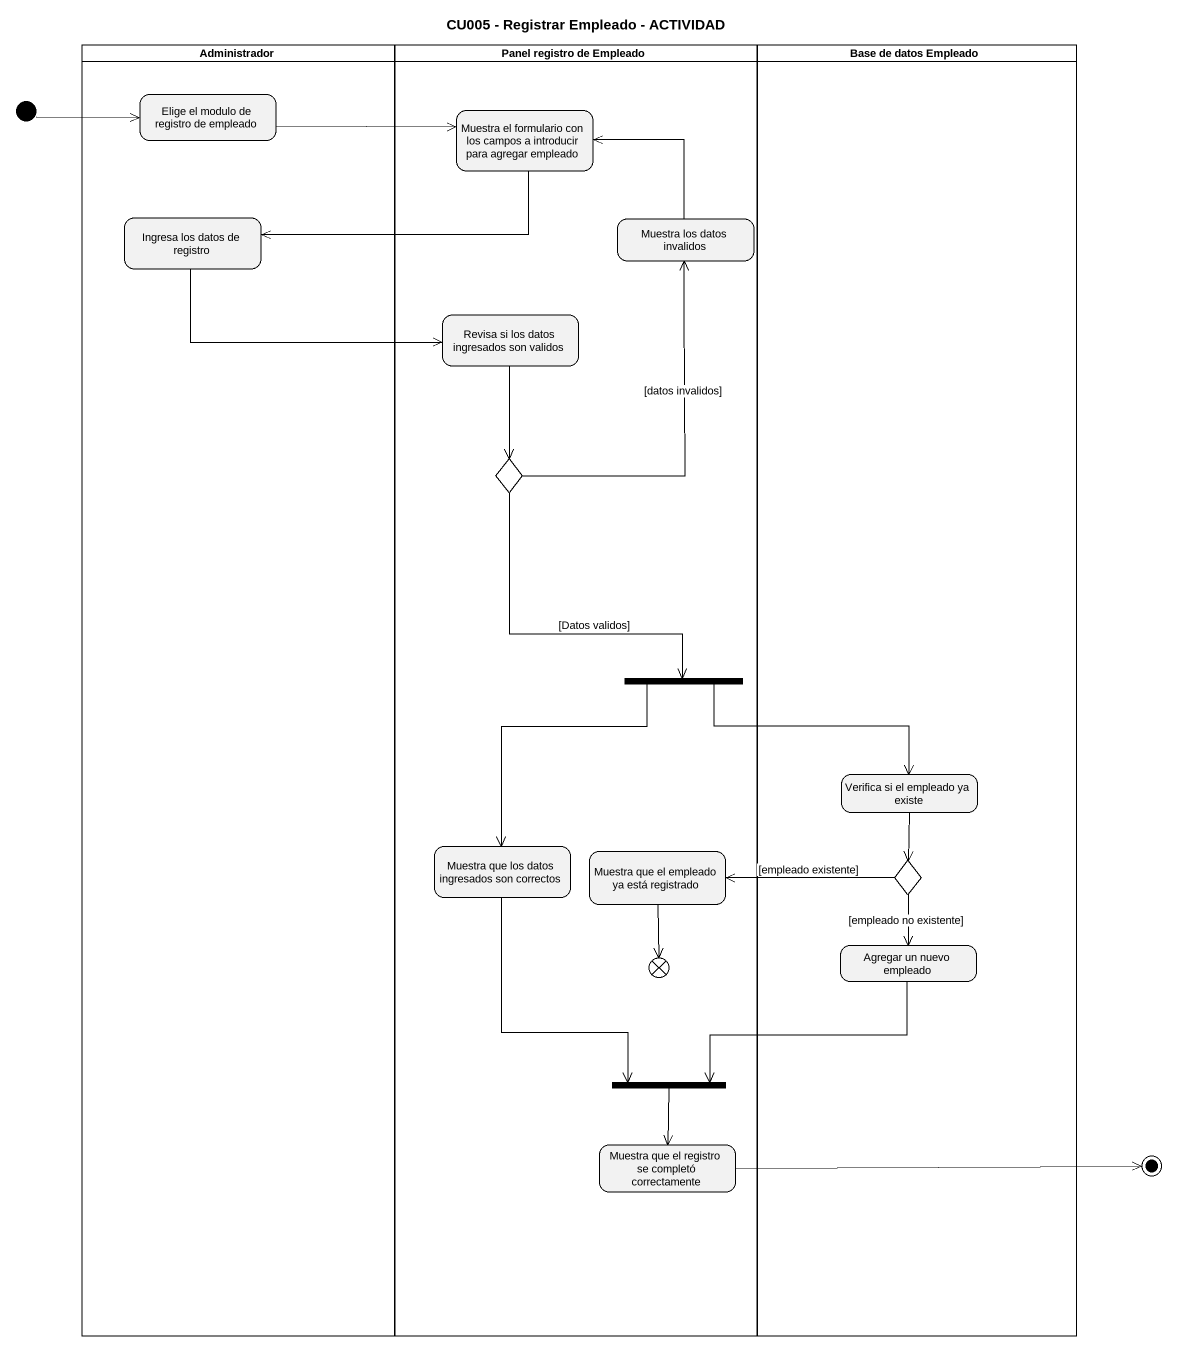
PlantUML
@startuml
title CU005 - Registrar Empleado - ACTIVIDAD
hide empty description
state Administrador <<partition>> {
  state "Elige el modulo de registro de empleado" as Elige_el_modulo_de_registro
  state "Ingresa los datos de registro" as Ingresa_los_datos_de
}
state "Panel registro de Empleado" as Panel_registro_de_Empleado <<partition>> {
  state "Muestra el formulario con los campos a introducir para agregar empleado" as Muestra_el_formulario_con
  state "Muestra los datos invalidos" as Muestra_los_datos_invalidos
  state "Revisa si los datos ingresados son validos" as Revisa_si_los_datos
  state choice1 <<choice>>
  state fork1 <<fork>>
  state "Muestra que los datos ingresados son correctos" as Muestra_que_los_datos
  state "Muestra que el empleado ya está registrado" as Muestra_que_el_empleado_ya
  state flowfinal1 <<end>>
  state fork2 <<join>>
  state "Muestra que el registro se completó correctamente" as Muestra_que_el_registro_se
}
state "Base de datos Empleado" as Base_de_datos_Empleado <<partition>> {
  state "Verifica si el empleado ya existe" as Verifica_si_el_empleado_ya
  state choice2 <<choice>>
  state "Agregar un nuevo empleado" as Agregar_un_nuevo_empleado
}
state initial1 <<start>>
state final1 <<end>>
initial1 -right-> Elige_el_modulo_de_registro
Elige_el_modulo_de_registro -right-> Muestra_el_formulario_con
Muestra_el_formulario_con -left-> Ingresa_los_datos_de
Ingresa_los_datos_de -right-> Revisa_si_los_datos
Muestra_los_datos_invalidos -up-> Muestra_el_formulario_con
Revisa_si_los_datos --> choice1
choice1 -up-> Muestra_los_datos_invalidos : [datos invalidos]
choice1 --> fork1 : [Datos validos]
fork1 -right-> Verifica_si_el_empleado_ya
fork1 --> Muestra_que_los_datos
Verifica_si_el_empleado_ya --> choice2
Muestra_que_los_datos --> fork2
Muestra_que_el_empleado_ya --> flowfinal1
choice2 -left-> Muestra_que_el_empleado_ya : [empleado existente]
choice2 --> Agregar_un_nuevo_empleado : [empleado no existente]
Agregar_un_nuevo_empleado -left-> fork2
fork2 --> Muestra_que_el_registro_se
Muestra_que_el_registro_se -right-> final1
@enduml
